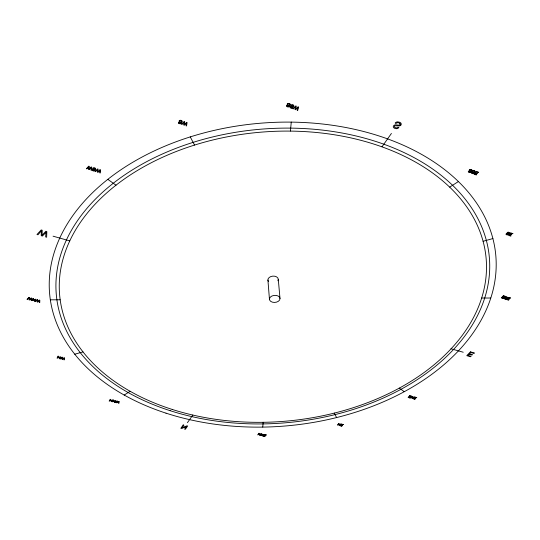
<?xml version="1.0" encoding="UTF-8"?>
<svg xmlns="http://www.w3.org/2000/svg" width="540" height="540" viewBox="0 0 540 540"><rect width="100%" height="100%" fill="white"/><g stroke="black" fill="none" stroke-linecap="round" stroke-linejoin="round"><path stroke-width="0.81" d="M62.309 358.884L62.397 357.217L61.952 357.109L60.062 358.877L60.507 358.979L62.019 357.44L61.911 359.316L62.431 359.438L63.416 358.56A9.329 5.744 4.5 0 0 64.037 357.925L63.828 359.775L64.26 359.876L64.395 357.696L62.33 359.093M39.393 300.949L39.447 300.422A10.017 6.507 6.9 0 1 38.799 301.138L37.773 302.137L37.213 301.995L37.273 299.862L35.701 301.603L35.221 301.482L37.193 299.491L37.672 299.612L37.611 301.712L39.373 300.051L39.825 300.166L39.744 302.643L39.278 302.528L39.4 300.841M97.571 169.978L97.416 172.139L98.037 172.334L99.266 171.059A11.259 8.438 7.9 0 0 100.049 170.141L100.042 170.141M29.396 299.66L29.437 297.486L28.957 297.365L27 299.363L27.479 299.491L29.045 297.736L29.005 299.882L29.565 300.024L30.591 299.025A10.071 6.534 7.3 0 0 31.232 298.303L31.077 300.416L31.55 300.537L31.604 298.046L31.151 297.925L29.457 299.612M262.744 427.073L263.189 422.28M290.425 131.051L291.263 122.067M97.571 169.965L97.639 169.391L95.735 171.619L95.209 171.457L97.571 168.912L98.098 169.074L97.875 171.862L99.988 169.668L100.487 169.823L100.217 173.016L99.698 172.854L100.035 170.181M116.89 401.517L116.735 402.84L118.199 402.151A8.735 5.177 1.8 0 0 118.82 401.585L118.51 403.245L118.915 403.339L119.165 401.375L117.099 402.678M117.133 402.455L117.315 400.957L116.903 400.862L115.027 402.455L116.903 401.443M89.087 169.067L89.282 166.32L88.749 166.151L86.393 168.71L86.927 168.878L88.817 166.637L88.614 169.398L89.242 169.594L90.47 168.318A11.313 8.471 8.5 0 0 91.24 167.393L90.916 170.12L91.436 170.282L91.678 167.069L91.179 166.914L89.073 169.148M184.228 124.672L184.687 121.682L184.16 121.507L181.507 124.254L182.041 124.43L184.187 122.027L183.722 125.003L184.349 125.213L185.726 123.842A11.522 9.207 2.8 0 0 186.604 122.85L186.017 125.786L186.536 125.962L187.083 122.499L186.584 122.33L184.268 124.672M295.495 109.228L296.278 106.124L295.765 105.934L292.849 108.736L293.355 108.918L295.745 106.468L294.975 109.505L295.576 109.721L297.088 108.324A11.543 9.349 -7.9 0 0 298.067 107.311L297.189 110.302L297.689 110.484L298.579 106.954L298.1 106.785L295.542 109.181M187.441 422.665L192.814 415.051M382.016 146.779L391.419 133.447M124.2 395.071L130.12 391.291M449.726 187.097L458.474 181.507M74.729 354.206L82.998 351.918M483.104 241.279L492.912 238.572M399.296 125.091L398.851 125.152A3.112 2.396 -16 0 1 398.371 125.138L398.054 125.105A28.316 22.073 -17.4 0 1 397.393 125.024L395.786 124.855A2.896 2.221 -15.6 0 0 395.172 124.889L394.733 124.99A2.038 1.566 -15.6 0 0 393.289 126.779A2.086 1.6 -15.6 0 0 393.451 127.386L393.721 127.71A4.037 3.098 -15.8 0 0 394.7 128.324A5.292 4.064 -15.9 0 0 395.26 128.52L395.84 128.648A3.557 2.734 -15.8 0 0 396.407 128.689L396.954 128.648A2.248 1.728 -15.7 0 0 397.622 128.459A2.545 1.951 -15.7 0 0 398.797 127.561M397.494 122.708L397.096 122.776A1.525 1.175 -15.9 0 0 396.637 122.958L395.921 123.545L395.199 123.005A2.747 2.113 -15.9 0 1 397.575 121.844L399.742 122.283A3.699 2.842 -15.9 0 1 400.862 123.066L401.024 123.316A2.383 1.829 -16 0 1 401.207 123.964A2.525 1.944 -15.9 0 1 401.193 124.241A2.275 1.748 -16 0 1 400.882 125.003M50.328 299.822L60.17 299.781M481.619 298.053L490.752 298.013M505.4 297.81L506.054 297.857A7.425 4.664 -15.2 0 0 506.507 297.898L507.188 297.331L505.832 297.142A0.999 0.628 -15 0 0 505.514 297.351L505.183 297.216A1.202 0.749 -14.9 0 1 506.52 296.744L507.661 297.56L506.129 298.188A10.172 6.399 -15.2 0 1 505.777 298.148L504.839 298.235L504.974 298.755A1.931 1.208 -14.9 0 0 505.204 298.829L506.534 298.742A1.046 0.655 -14.9 0 1 505.494 299.16M53.055 236.176L69.775 240.907M450.995 348.773L463.226 352.235M179.591 121.163L179.118 120.96A1.445 1.147 2.4 0 1 180.596 120.299C182.628 120.029 182.939 122.999 180.738 122.398A12.224 9.815 2.4 0 1 180.272 122.337L179.327 122.31L179.071 122.816A0.689 0.547 2.4 0 0 179.219 123.019L179.53 123.208A2.322 1.85 2.4 0 0 179.854 123.323L180.34 123.39A0.736 0.587 2.4 0 0 180.785 123.248L181.487 123.221A1.256 0.999 2.4 0 1 180.36 123.808A2.072 1.654 2.4 0 1 178.814 123.228M398.797 127.568L397.946 127.177L397.292 127.703A1.438 1.1 -15.7 0 1 396.522 127.906L394.862 127.454L394.274 126.677A1.026 0.79 -15.6 0 1 394.362 126.293A1.141 0.871 -15.6 0 1 394.551 126.05A0.931 0.716 -15.6 0 1 394.976 125.793L399.681 125.874A2.045 1.573 -16 0 0 400.694 125.233A2.417 1.856 -16 0 0 400.882 125.003M287.26 104.099L287.712 104.301A1.208 0.972 -7.8 0 1 288.05 103.991C289.015 103.248 290.999 104.976 289.177 105.145A8.957 7.283 -8.1 0 1 288.549 105.071L287.705 104.983A1.114 0.898 -7.7 0 0 286.43 105.995A1.154 0.931 -7.7 0 0 286.726 106.421A2.079 1.681 -7.8 0 0 288.225 106.974A1.262 1.019 -7.7 0 0 289.413 106.407L288.765 106.387A0.743 0.594 -7.7 0 1 288.245 106.583L287.766 106.515A2.329 1.883 -7.8 0 1 287.449 106.394L287.159 106.205A0.695 0.56 -7.7 0 1 287.03 105.989L287.334 105.475L288.279 105.503A12.265 9.99 -8.3 0 0 288.731 105.57C290.837 106.225 290.912 103.201 288.799 103.43A1.445 1.168 -7.8 0 0 287.24 104.092M472.709 171.288L472.325 171.106A1.37 0.979 -18 0 1 473.843 170.512C475.882 170.411 475.146 172.989 473.445 172.382A11.637 8.35 -18.5 0 1 473.04 172.334L471.974 172.429L472.149 173.104A2.207 1.579 -18 0 0 472.419 173.212L472.844 173.273A0.702 0.499 -17.9 0 0 473.283 173.138L473.938 173.111A1.195 0.851 -17.9 0 1 472.763 173.637A1.971 1.411 -17.9 0 1 471.494 173.131A1.094 0.783 -17.9 0 1 471.332 172.766A1.053 0.749 -17.9 0 1 472.601 171.875L473.351 171.956A8.498 6.088 -18.4 0 0 473.87 172.01C475.511 172.024 474.181 170.33 473.114 170.991A1.141 0.817 -18 0 0 472.716 171.288M469.672 170.188L469.287 170.006A1.37 0.986 -17.9 0 1 470.799 169.412C472.831 169.304 472.129 171.895 470.414 171.288A11.651 8.377 -18.4 0 1 470.009 171.234L468.936 171.329L469.112 172.01A2.207 1.579 -17.9 0 0 469.382 172.112L469.814 172.172A0.702 0.499 -17.8 0 0 470.252 172.044L470.9 172.017A1.195 0.857 -17.8 0 1 469.733 172.544A1.978 1.411 -17.8 0 1 468.457 172.031A1.094 0.783 -17.8 0 1 468.295 171.666A1.053 0.756 -17.8 0 1 469.564 170.775L470.32 170.856A8.505 6.109 -18.3 0 0 470.833 170.91C472.48 170.93 471.15 169.216 470.077 169.891A1.147 0.817 -17.9 0 0 469.672 170.188M107.825 179.354L115.999 185.207M399.236 388.078L404.21 391.642M399.924 123.478L400.133 123.775A1.175 0.905 -16 0 1 399.303 125.111M190.262 136.877L194.528 145.064M334.247 413.066L336.562 417.514M278.282 279.308L280.004 298.532A5.285 3.537 -4.8 0 1 272.275 302.144A5.285 3.537 -4.8 0 1 271.91 296.021A5.285 3.537 -4.8 0 1 280.004 298.499M267.921 280.037L269.453 299.268M92.522 170.519A2.025 1.512 7.5 0 0 94.061 171.018A1.229 0.918 7.5 0 0 95.114 170.505L94.433 170.532A0.722 0.54 7.5 0 1 94.014 170.667L93.535 170.606A2.268 1.694 7.5 0 1 93.211 170.498L92.765 169.79L93.866 169.695A11.934 8.991 7.7 0 0 94.318 169.749C96.539 170.309 95.904 167.481 94.028 167.819A1.411 1.053 7.5 0 0 92.624 168.419L93.116 168.608A1.175 0.878 7.5 0 1 93.386 168.332C94.311 167.616 96.397 169.304 94.628 169.358A8.714 6.554 7.6 0 1 94.055 169.304L93.224 169.229A1.08 0.81 7.5 0 0 92.158 170.147M92.509 170.525A1.121 0.837 7.5 0 1 92.212 170.141M178.808 123.235A1.147 0.918 2.4 0 1 178.531 122.816M178.47 122.823A1.107 0.884 2.4 0 1 179.651 121.824L180.502 121.919A8.924 7.155 2.4 0 0 181.082 121.986C182.891 121.912 180.826 120.062 179.901 120.866A1.202 0.959 2.4 0 0 179.597 121.163M506.135 234.164A1.026 0.682 -17 0 0 506.264 234.495A1.856 1.235 -17 0 0 507.452 234.907A1.121 0.749 -17 0 0 508.565 234.461L507.222 234.576A2.079 1.384 -17 0 1 506.891 234.461L506.75 233.861L507.749 233.773A10.942 7.31 -17.4 0 0 508.127 233.82L509.767 233.111L508.545 232.173A1.289 0.857 -17 0 0 507.101 232.693L507.472 232.855A1.073 0.716 -17 0 1 507.809 232.612L509.267 232.841L508.532 233.489A7.992 5.333 -17.3 0 1 508.052 233.442L507.35 233.381A0.992 0.661 -17 0 0 506.088 234.171M505.501 299.14A1.728 1.08 -14.9 0 1 504.401 298.775A0.959 0.601 -14.9 0 1 504.482 298.08A0.959 0.601 -14.9 0 1 505.501 297.729M397.494 122.735A3.139 2.41 -15.8 0 1 399.904 123.491M268.495 281.502A5.198 3.55 -4.8 0 1 272.869 276.115A5.198 3.55 -4.8 0 1 277.904 280.787M41.31 231.842L41.229 235.697L42.431 236.034L44.645 233.759A21.661 15.059 9.2 0 0 46.035 232.119L45.637 236.939L46.636 237.222L46.838 231.538L45.88 231.269L42.08 235.197L42.228 230.229L41.209 229.939L36.977 234.495L37.996 234.785L41.384 230.796L41.31 231.822M293.483 105.908L292.653 106.421A8.944 7.256 -8.5 0 1 292.079 106.346L291.242 106.265A1.107 0.898 -8 0 0 289.96 107.271A1.154 0.931 -8 0 0 290.257 107.696A2.079 1.674 -8.1 0 0 291.749 108.25A1.256 1.013 -8 0 0 292.937 107.683L292.228 107.71A0.736 0.594 -8 0 1 291.769 107.858L291.29 107.784A2.329 1.877 -8.1 0 1 290.979 107.663L290.689 107.474A0.689 0.56 -8 0 1 290.56 107.264L290.864 106.751L291.809 106.785A12.251 9.956 -8.6 0 0 292.262 106.846C294.354 107.494 294.455 104.49 292.336 104.713A1.445 1.168 -8.1 0 0 290.776 105.368L291.242 105.584A1.202 0.972 -8.1 0 1 291.58 105.273L292.727 105.226L293.483 105.908M33.008 298.404L31.982 300.645L35.12 299.491L34.31 301.246L34.756 301.361L35.789 299.126L32.65 300.281L33.46 298.526L33.008 298.404M58.07 356.184L57.051 358.155L60.014 357.122L59.218 358.675L59.63 358.769L60.656 356.798L57.685 357.831L58.482 356.279L58.07 356.184M110.234 399.337L109.168 401.119L112.016 400.181L111.179 401.578L111.564 401.666L112.637 399.89L109.782 400.829L110.626 399.431L110.234 399.337M113.306 400.039L112.239 401.821L115.088 400.882L114.244 402.273L114.629 402.361L115.702 400.586L112.853 401.524L113.697 400.127L113.306 400.039M183.175 425L180.846 428.321L181.616 428.49L186.435 426.56L184.599 429.158L185.321 429.32L187.663 426.006L186.894 425.831L182.068 427.775L183.904 425.162L183.175 425M258.95 433.276L257.661 434.889L260.469 434.032L259.457 435.301L259.801 435.375L261.097 433.762L258.282 434.626L259.301 433.35L258.95 433.276M261.691 433.897L260.395 435.51L263.203 434.653L262.19 435.922L262.528 435.996L263.831 434.383L261.016 435.247L262.035 433.978L261.691 433.897M476.233 171.369L473.999 174.143L476.348 174.987L476.611 174.663L474.694 173.968L475.376 173.124L477.171 173.772L477.434 173.448L475.639 172.8L476.395 171.855L478.393 172.577L478.656 172.253L476.233 171.369M264.438 434.525L263.142 436.138L265.093 436.583L263.648 436.03L264.047 435.537L265.694 435.686L264.202 435.348L264.641 434.795L266.456 434.983L264.438 434.525M338.823 423.448L337.372 425.095L340.261 424.224L339.12 425.507L339.451 425.588L340.902 423.947L338.02 424.825L339.161 423.529L338.823 423.448M510.759 232.916L508.586 235.366L510.752 236.101L511.009 235.811L509.24 235.21L509.909 234.461L511.819 234.738L510.158 234.178L510.901 233.341L513 233.678L510.759 232.916M341.496 424.089L340.045 425.729L341.948 426.188L340.565 425.621L341.01 425.122L342.637 425.277L341.179 424.926L341.678 424.366L343.467 424.562L341.496 424.089M409.732 395.732L408.098 397.481L410.002 397.967L408.638 397.359L409.138 396.826L410.785 397.001L409.334 396.623L409.887 396.029L411.696 396.245L409.732 395.732M503.341 295.745L501.323 297.904L503.361 298.539L503.597 298.283L501.937 297.763L502.551 297.101L504.346 297.338L502.787 296.851L503.476 296.116L505.447 296.399L503.341 295.745M412.175 396.367L410.542 398.108L413.559 397.19L412.276 398.554L412.614 398.642L414.248 396.9L411.224 397.818L412.506 396.455L412.175 396.367M508.586 297.385L506.561 299.531L508.586 300.166L508.829 299.909L507.168 299.396L507.789 298.735L509.578 298.971L508.025 298.485L508.721 297.756L510.678 298.04L508.586 297.385M414.835 397.055L413.201 398.79L415.098 399.276L413.741 398.675L414.241 398.142L415.888 398.318L414.437 397.94L414.99 397.352L416.799 397.562L414.835 397.055M470.428 351.837L466.776 355.664L470.651 356.758L471.083 356.306L467.917 355.414L469.031 354.247L472.001 355.084L472.433 354.638L469.463 353.795L470.711 352.492L474.005 353.43L474.444 352.978L470.428 351.837M172.213 409.435A214.036 145.037 -4.8 0 0 486.385 262.15A214.036 145.037 -4.8 0 0 160.043 158.436A214.036 145.037 -4.8 0 0 172.213 409.435M166.01 413.161A223.918 151.902 -4.8 0 0 496.118 260.462A223.918 151.902 -4.8 0 0 155.993 150.107A223.918 151.902 -4.8 0 0 166.01 413.161M170.161 410.69A217.323 147.319 -4.8 0 0 489.625 261.59A217.323 147.319 -4.8 0 0 158.679 155.682A217.323 147.319 -4.8 0 0 170.161 410.69"/></g></svg>
